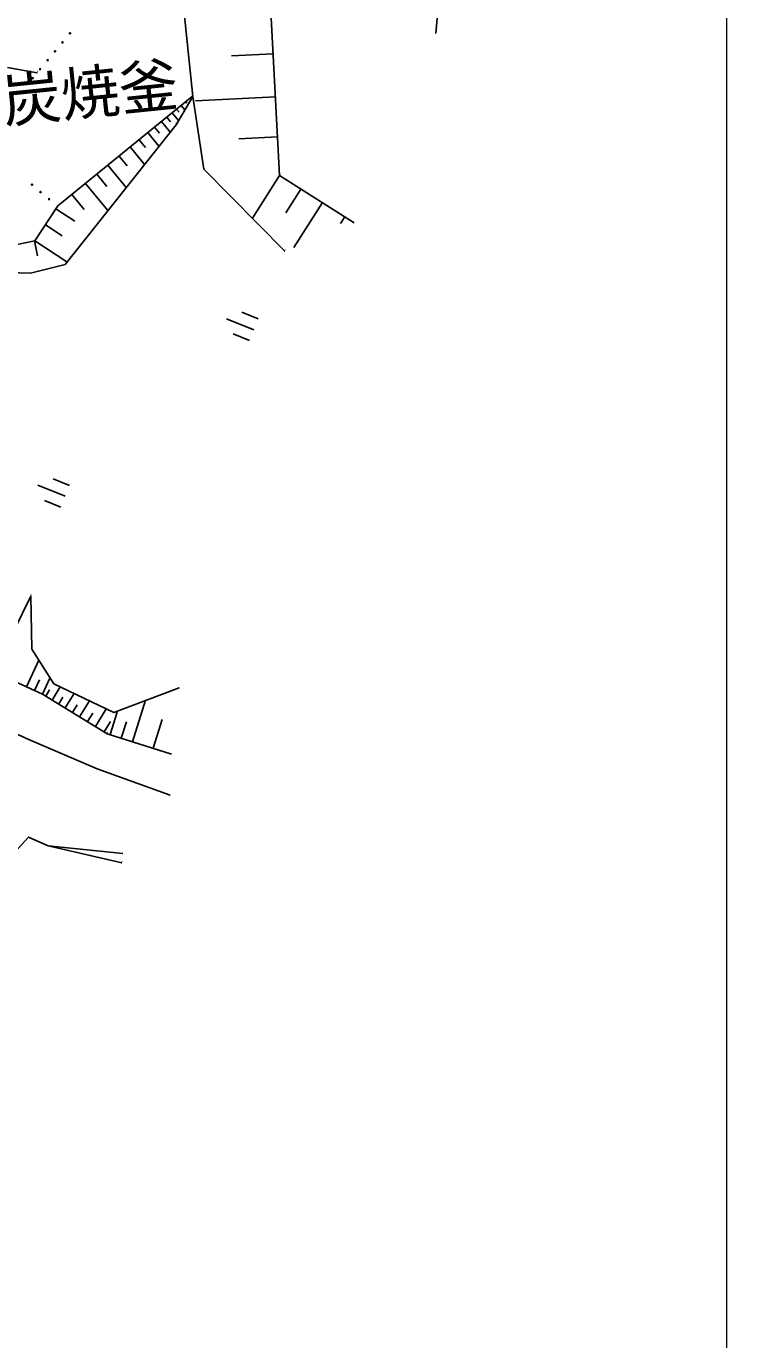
# Model space of a CAD drawing. Units: millimetres, scale not verified. Extents: x 40000 to 1524826, y -775750 to 416142.
# Drawn here: x 549164 to 579500, y 206212 to 262135 of the extents above; entities that cross this region are included whole.
import ezdxf
from ezdxf.enums import TextEntityAlignment as Align

# ---------------------------------------------------------------- set-up
doc = ezdxf.new("R2010")
doc.units = ezdxf.units.MM
doc.header["$LTSCALE"] = 1000
for name, color, linetype, lineweight in [('M-BGD', 7, 'Continuous', 25), ('M-STR-STRC', 7, 'Continuous', 13), ('M-TTL-BAND', 7, 'Continuous', 13)]:
    doc.layers.add(name, color=color, linetype=linetype, lineweight=lineweight)
doc.styles.add('ＭＳ ゴシック', font='')
doc.styles.get('ＭＳ ゴシック').set_extended_font_data('MS Gothic')

msp = doc.modelspace()

# ---------------------------------------------------------------- linework, layer by layer
at = {"layer": 'M-BGD'}
for p, q in [((566598, 261835), (566886, 265031)), ((556254, 259150), (555813, 263423)), ((566598, 261835), (566584, 261840)), ((566609, 261885), (566595, 261890)), ((559676, 260966), (557909, 260873)), ((549629, 260154), (548369, 260374)), ((549630, 260154), (549616, 260160)), ((549641, 260203), (549627, 260209)), ((555541, 257943), (556254, 259150)), ((556147, 259081), (556185, 259034)), ((556254, 259150), (556240, 259156)), ((556265, 259200), (556251, 259205)), ((556731, 256056), (556254, 259150)), ((559772, 259135), (556367, 258955)), ((555372, 258449), (555643, 258117)), ((555566, 258607), (555672, 258476)), ((555760, 258765), (555914, 258575)), ((555954, 258923), (556002, 258864)), ((550819, 251994), (555541, 257943)), ((554629, 257842), (554840, 257584)), ((554919, 258079), (555289, 257626)), ((555146, 258264), (555310, 258062)), ((555541, 257943), (555527, 257949)), ((555552, 257993), (555538, 257998)), ((553967, 257302), (554237, 256971)), ((554338, 257605), (554812, 257025)), ((559862, 257432), (558219, 257346)), ((553595, 256999), (554201, 256255)), ((552642, 256222), (553419, 255269)), ((553118, 256611), (553464, 256186)), ((552166, 255834), (552596, 255306)), ((556731, 256056), (556718, 256061)), ((556743, 256105), (556729, 256111)), ((560173, 252559), (556731, 256056)), ((559949, 255783), (558792, 253960)), ((559963, 255778), (559949, 255783)), ((559974, 255828), (559960, 255833)), ((551689, 255445), (552634, 254286)), ((560861, 255205), (560215, 254188)), ((551110, 254973), (551633, 254331)), ((561772, 254627), (560562, 252719)), ((550430, 254363), (551232, 253830)), ((562727, 254022), (562549, 253742)), ((549979, 253683), (550688, 253212)), ((549508, 253000), (549640, 252367)), ((549527, 253004), (549513, 253009)), ((549527, 253004), (550886, 252101)), ((560173, 252559), (560159, 252564)), ((560184, 252609), (560170, 252614)), ((547239, 251674), (549349, 251626)), ((549349, 251626), (550819, 251994)), ((550819, 251994), (550805, 251999)), ((549349, 251626), (549335, 251632)), ((558854, 249215), (557695, 249684)), ((558346, 249960), (559042, 249679)), ((557972, 249033), (558667, 248752)), ((550313, 242867), (551009, 242586)), ((550821, 242122), (549662, 242591)), ((549939, 241940), (550634, 241659)), ((547776, 234651), (549361, 237873)), ((549361, 237873), (549348, 237878)), ((549374, 237923), (549360, 237928)), ((549361, 237873), (549404, 235607)), ((549404, 235607), (549390, 235613)), ((549404, 235607), (550338, 234133)), ((549181, 234009), (549697, 235139)), ((549862, 233698), (550173, 234379)), ((549522, 233854), (549728, 234307)), ((549992, 233619), (550155, 233884)), ((550269, 233449), (550609, 234003)), ((550338, 234133), (550324, 234139)), ((550338, 234133), (552895, 232916)), ((552895, 232916), (555672, 233970)), ((555672, 233970), (555658, 233975)), ((549862, 233698), (549848, 233704)), ((549862, 233698), (552615, 232013)), ((550546, 233280), (550725, 233571)), ((550823, 233110), (551198, 233722)), ((551130, 232922), (551327, 233245)), ((551436, 232735), (551850, 233412)), ((553684, 231674), (554243, 233438)), ((546237, 233127), (549301, 231750)), ((551774, 232528), (551993, 232884)), ((552113, 232320), (552571, 233069)), ((552731, 231976), (553033, 232930)), ((552895, 232916), (552882, 232921)), ((552487, 232091), (552758, 232534)), ((553208, 231825), (553427, 232519)), ((554566, 231395), (554957, 232626)), ((549301, 231750), (549287, 231755)), ((552184, 230523), (549301, 231750)), ((552615, 232013), (552601, 232019)), ((552628, 232064), (552614, 232070)), ((552615, 232013), (555352, 231145)), ((555352, 231145), (555338, 231151)), ((552184, 230523), (552170, 230528)), ((555290, 229398), (552184, 230523)), ((555290, 229398), (555276, 229403)), ((549257, 227616), (545078, 223031)), ((549257, 227616), (549244, 227621)), ((550100, 227237), (549257, 227616)), ((550100, 227237), (550086, 227242)), ((550100, 227237), (553237, 226511)), ((553275, 226913), (550100, 227237)), ((553237, 226511), (553223, 226516)), ((553250, 226562), (553236, 226567)), ((553275, 226913), (553261, 226918))]:
    msp.add_line(p, q, dxfattribs=at)
for points in [[(572845, 270900), (566564, 273120), (560491, 268964), (559411, 265993), (559949, 255783), (563123, 253770)], [(545391, 236466), (544121, 240284), (543768, 242583), (543415, 244882), (543010, 246951), (543173, 249325), (544382, 251928), (549527, 253004), (550511, 254484), (556240, 259156)], [(555352, 231145), (552615, 232013), (549862, 233698), (547776, 234651)]]:
    msp.add_lwpolyline(points, dxfattribs=at)
for centre in [(551025, 261836), (550708, 261453), (550074, 260689), (550391, 261071), (549756, 260307), (549439, 259925), (549407, 255391), (549772, 255081), (550137, 254771)]:
    msp.add_circle(centre, 25, dxfattribs=at)
for radius, start, end in [(595946, 139.58393, 139.58393), (599945, 127.8424, 135.1978), (595946, 127.8424, 133.25747), (595746, 127.8424, 133.25747)]:
    msp.add_arc((928880, -179804), radius, start, end, dxfattribs=at)
at = {"layer": 'M-STR-STRC'}
msp.add_arc((928873, -179811), 602946, 127.84199, 133.00316, dxfattribs=at)
at = {"layer": 'M-TTL-BAND'}
msp.add_line((579000, 20000), (579000, 370000), dxfattribs=at)

# ---------------------------------------------------------------- texts
at = {"layer": 'M-BGD', "style": 'ＭＳ ゴシック'}
msp.add_text('炭焼釜', height=1833, rotation=5.839, dxfattribs=at).set_placement((548299, 257478), align=Align.BOTTOM_LEFT)

doc.saveas('drawing.dxf')
